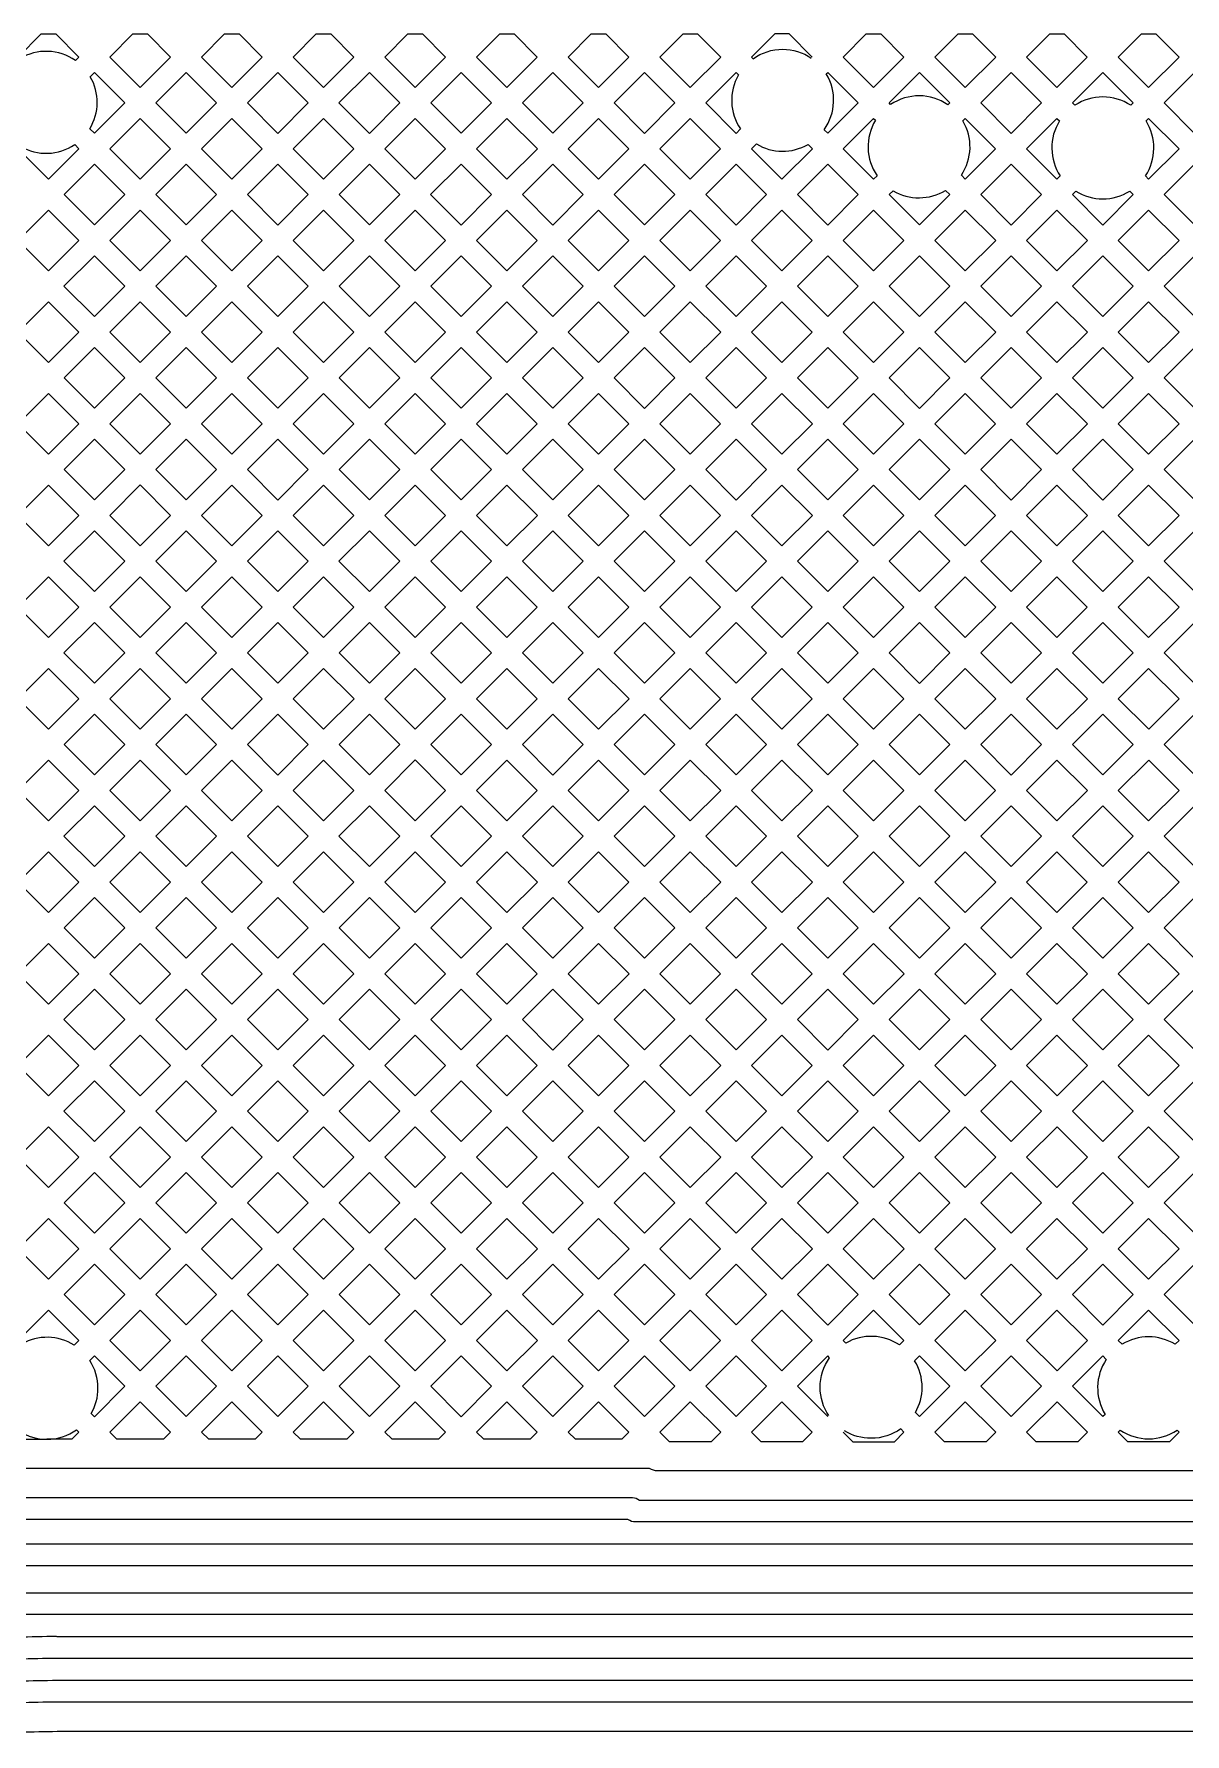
# Model space of a CAD drawing. Extents: x 1548 to 1929, y -174 to 95.
# Drawn here: x 1636.48 to 1640.49, y 46.62 to 52.55 of the extents above; entities that cross this region are included whole.
import ezdxf

# ---------------------------------------------------------------- set-up
doc = ezdxf.new("R2010")
doc.units = 0
doc.layers.add('gbr-dxf_layer0', color=7, linetype='Continuous')

msp = doc.modelspace()

# ---------------------------------------------------------------- linework, layer by layer
at = {"layer": 'gbr-dxf_layer0'}
for p, q in [((1639.139, 47.8363), (1639.2449, 47.7304)), ((1636.278, 47.2867), (1663.6334, 47.2867)), ((1663.6348, 47.2105), (1636.2793, 47.2105)), ((1636.3424, 47.1159), (1663.4604, 47.1159)), ((1663.4617, 47.0397), (1636.3399, 47.0397)), ((1636.5568, 46.9633), (1663.3571, 46.9633)), ((1663.3587, 46.8871), (1636.5582, 46.8871)), ((1636.559, 46.8109), (1663.3565, 46.8109)), ((1663.3589, 46.7347), (1636.5576, 46.7347))]:
    msp.add_line(p, q, dxfattribs=at)
at = {"layer": 'gbr-dxf_layer0', "linetype": 'Continuous'}
for points in [[(1636.4216, 52.4719), (1636.5022, 52.5526), (1636.5528, 52.5526), (1636.6334, 52.472), (1636.6213, 52.4598, 0.297284), (1636.4272, 52.4664)], [(1636.6713, 52.2222, 0.27435), (1636.6729, 52.4037), (1636.6873, 52.4181), (1636.7933, 52.3121), (1636.6874, 52.2062)], [(1638.8192, 52.312), (1638.9253, 52.4181), (1638.9333, 52.41, 0.287266), (1638.9404, 52.2214), (1638.9251, 52.2061)], [(1639.2325, 52.2186, 0.297948), (1639.2398, 52.4131), (1639.2448, 52.4181), (1639.3508, 52.3121), (1639.2449, 52.2062)], [(1639.4586, 52.3121), (1639.5645, 52.418), (1639.6706, 52.312), (1639.664, 52.3055, 0.307971), (1639.464, 52.3067)], [(1640.098, 52.3121), (1640.2039, 52.4181), (1640.3099, 52.312), (1640.3017, 52.3038, 0.299429), (1640.1063, 52.3038)], [(1639.2988, 52.1523), (1639.4047, 52.2582), (1639.4113, 52.2516, 0.295899), (1639.4167, 52.0582), (1639.4048, 52.0463)], [(1639.7107, 52.0599, 0.28938), (1639.7161, 52.2498), (1639.7244, 52.2581), (1639.8303, 52.1522), (1639.7244, 52.0463)], [(1639.9381, 52.1522), (1640.0441, 52.2583), (1640.0531, 52.2493, 0.292666), (1640.0555, 52.0576), (1640.0441, 52.0462)], [(1640.3526, 52.0576, 0.292684), (1640.3549, 52.2493), (1640.3638, 52.2582), (1640.4698, 52.1522), (1640.3639, 52.0462)], [(1636.4215, 52.1523), (1636.4298, 52.1606, 0.28796), (1636.6188, 52.167), (1636.6335, 52.1523), (1636.5275, 52.0462)], [(1638.979, 52.1523), (1638.9958, 52.1691, 0.272209), (1639.176, 52.1673), (1639.1911, 52.1523), (1639.085, 52.0462)], [(1639.4587, 51.9924), (1639.4725, 52.0061, 0.277427), (1639.6557, 52.0073), (1639.6705, 51.9924), (1639.5646, 51.8865)], [(1640.098, 51.9923), (1640.11, 52.0044, 0.285964), (1640.298, 52.0044), (1640.31, 51.9924), (1640.204, 51.8863)], [(1636.4214, 47.996), (1636.5275, 48.1021), (1636.6334, 47.9962), (1636.6168, 47.9796, 0.276942), (1636.4339, 47.9836)], [(1639.2988, 47.9961), (1639.4048, 48.1021), (1639.5107, 47.9962), (1639.4949, 47.9804, 0.284298), (1639.3079, 47.9869)], [(1640.2579, 47.996), (1640.3639, 48.1021), (1640.4698, 47.9962), (1640.4562, 47.9826, 0.280513), (1640.2713, 47.9826)], [(1636.671, 47.9261), (1636.6873, 47.9423), (1636.7933, 47.8363), (1636.6872, 47.7302), (1636.6764, 47.741, 0.130368), (1636.6998, 47.8291, 0.145203)], [(1639.5477, 47.9254), (1639.5646, 47.9423), (1639.6706, 47.8363), (1639.5646, 47.7303), (1639.5505, 47.7444, 0.130481), (1639.5739, 47.8325, 0.138336)], [(1640.0982, 47.8363), (1640.204, 47.9421), (1640.2162, 47.9299, 0.292491), (1640.2119, 47.7383), (1640.2041, 47.7305)], [(1636.522, 47.6513, 0.156238), (1636.6253, 47.6844), (1636.6333, 47.6764), (1636.6083, 47.6513)], [(1640.2579, 47.6766), (1640.2646, 47.6832, 0.304884), (1640.463, 47.6832), (1640.4698, 47.6764), (1640.4362, 47.6428), (1640.2917, 47.6428)]]:
    msp.add_lwpolyline(points, format="xyb", close=True, dxfattribs=at)
for points in [[(1636.7412, 52.472), (1636.8218, 52.5526), (1636.8725, 52.5526), (1636.9531, 52.4719), (1636.8472, 52.366)], [(1637.0609, 52.4719), (1637.1416, 52.5526), (1637.192, 52.5526), (1637.2727, 52.4719), (1637.1668, 52.366)], [(1637.3805, 52.4719), (1637.4611, 52.5526), (1637.5119, 52.5526), (1637.5925, 52.4719), (1637.4865, 52.3659)], [(1637.7003, 52.4719), (1637.7809, 52.5526), (1637.8317, 52.5526), (1637.9123, 52.472), (1637.8063, 52.3659)], [(1638.0201, 52.472), (1638.1007, 52.5526), (1638.1511, 52.5526), (1638.2318, 52.4719), (1638.126, 52.3661)], [(1638.3395, 52.4719), (1638.4202, 52.5526), (1638.4709, 52.5526), (1638.5516, 52.4719), (1638.4455, 52.3659)], [(1638.6593, 52.4719), (1638.74, 52.5526), (1638.7908, 52.5526), (1638.8714, 52.4719), (1638.7654, 52.3659)], [(1639.2987, 52.472), (1639.3793, 52.5526), (1639.43, 52.5526), (1639.5107, 52.4719), (1639.4047, 52.366)], [(1639.6184, 52.4719), (1639.6991, 52.5526), (1639.7498, 52.5526), (1639.8305, 52.4719), (1639.7244, 52.3659)], [(1639.9382, 52.4719), (1640.0189, 52.5526), (1640.0694, 52.5526), (1640.15, 52.4719), (1640.0441, 52.366)], [(1640.2578, 52.4719), (1640.3384, 52.5526), (1640.3892, 52.5526), (1640.4698, 52.472), (1640.3638, 52.3659)], [(1636.9011, 52.3121), (1637.007, 52.418), (1637.1129, 52.3121), (1637.007, 52.2062)], [(1637.2207, 52.3121), (1637.3266, 52.418), (1637.4326, 52.312), (1637.3267, 52.2061)], [(1637.5403, 52.312), (1637.6464, 52.4181), (1637.7524, 52.312), (1637.6464, 52.206)], [(1637.8602, 52.312), (1637.9662, 52.4181), (1638.0721, 52.3122), (1637.966, 52.2062)], [(1638.1798, 52.3122), (1638.2857, 52.418), (1638.3917, 52.312), (1638.2859, 52.2062)], [(1638.4994, 52.312), (1638.6055, 52.418), (1638.7115, 52.312), (1638.6054, 52.206)], [(1639.7783, 52.312), (1639.8844, 52.418), (1639.9902, 52.3121), (1639.8842, 52.2061)], [(1640.4177, 52.312), (1640.5237, 52.4181), (1640.6297, 52.3121), (1640.5237, 52.206)], [(1636.7413, 52.1523), (1636.8472, 52.2582), (1636.9531, 52.1523), (1636.8472, 52.0464)], [(1637.0608, 52.1523), (1637.1668, 52.2582), (1637.2728, 52.1522), (1637.1669, 52.0463)], [(1637.3806, 52.1522), (1637.4865, 52.2581), (1637.5925, 52.1521), (1637.4866, 52.0462)], [(1637.7002, 52.1521), (1637.8063, 52.2582), (1637.9122, 52.1523), (1637.8061, 52.0462)], [(1638.0199, 52.1523), (1638.126, 52.2583), (1638.232, 52.1523), (1638.1259, 52.0463)], [(1638.3397, 52.1523), (1638.4455, 52.2581), (1638.5516, 52.1521), (1638.4457, 52.0463)], [(1638.6593, 52.1521), (1638.7654, 52.2581), (1638.8712, 52.1523), (1638.7652, 52.0462)], [(1636.5814, 51.9924), (1636.6874, 52.0984), (1636.7933, 51.9925), (1636.6873, 51.8865)], [(1636.9011, 51.9925), (1637.007, 52.0984), (1637.113, 51.9924), (1637.0071, 51.8865)], [(1637.2207, 51.9924), (1637.3267, 52.0984), (1637.4327, 51.9923), (1637.3267, 51.8864)], [(1637.5404, 51.9923), (1637.6464, 52.0982), (1637.7522, 51.9924), (1637.6463, 51.8865)], [(1637.86, 51.9924), (1637.966, 52.0984), (1638.0721, 51.9924), (1637.966, 51.8863)], [(1638.1798, 51.9924), (1638.2859, 52.0984), (1638.3919, 51.9924), (1638.2858, 51.8864)], [(1638.4996, 51.9924), (1638.6054, 52.0982), (1638.7113, 51.9923), (1638.6055, 51.8865)], [(1638.8191, 51.9923), (1638.9251, 52.0984), (1639.0311, 51.9924), (1638.9251, 51.8863)], [(1639.1389, 51.9924), (1639.2449, 52.0984), (1639.3509, 51.9924), (1639.2449, 51.8863)], [(1639.7783, 51.9924), (1639.8842, 52.0984), (1639.9902, 51.9923), (1639.8843, 51.8864)], [(1640.4178, 51.9924), (1640.5237, 52.0983), (1640.6296, 51.9924), (1640.5237, 51.8865)], [(1636.4214, 51.8324), (1636.5275, 51.9385), (1636.6334, 51.8326), (1636.5273, 51.7266)], [(1636.7411, 51.8326), (1636.8472, 51.9386), (1636.9532, 51.8326), (1636.8471, 51.7266)], [(1637.0609, 51.8326), (1637.1669, 51.9385), (1637.2729, 51.8325), (1637.167, 51.7266)], [(1637.3806, 51.8325), (1637.4866, 51.9385), (1637.5925, 51.8326), (1637.4865, 51.7266)], [(1637.7002, 51.8326), (1637.8061, 51.9385), (1637.9121, 51.8325), (1637.8062, 51.7266)], [(1638.0199, 51.8325), (1638.1259, 51.9385), (1638.2319, 51.8325), (1638.1259, 51.7265)], [(1638.3397, 51.8325), (1638.4457, 51.9385), (1638.5516, 51.8326), (1638.4456, 51.7266)], [(1638.6594, 51.8326), (1638.7652, 51.9385), (1638.8712, 51.8324), (1638.7654, 51.7266)], [(1638.979, 51.8324), (1639.085, 51.9385), (1639.191, 51.8325), (1639.085, 51.7264)], [(1639.2988, 51.8325), (1639.4048, 51.9385), (1639.5107, 51.8326), (1639.4047, 51.7266)], [(1639.6185, 51.8326), (1639.7244, 51.9385), (1639.8304, 51.8325), (1639.7245, 51.7266)], [(1639.9382, 51.8325), (1640.0441, 51.9385), (1640.1501, 51.8324), (1640.0442, 51.7265)], [(1640.2579, 51.8324), (1640.3639, 51.9385), (1640.4698, 51.8326), (1640.3638, 51.7266)], [(1636.5812, 51.6727), (1636.6873, 51.7787), (1636.7933, 51.6727), (1636.6872, 51.5667)], [(1636.901, 51.6727), (1637.0071, 51.7787), (1637.1131, 51.6727), (1637.007, 51.5667)], [(1637.2208, 51.6727), (1637.3267, 51.7786), (1637.4326, 51.6728), (1637.3267, 51.5668)], [(1637.5404, 51.6728), (1637.6463, 51.7787), (1637.7523, 51.6727), (1637.6464, 51.5667)], [(1637.8601, 51.6727), (1637.966, 51.7786), (1638.072, 51.6726), (1637.9661, 51.5667)], [(1638.1798, 51.6726), (1638.2858, 51.7786), (1638.3917, 51.6727), (1638.2857, 51.5667)], [(1638.4995, 51.6727), (1638.6055, 51.7788), (1638.7115, 51.6728), (1638.6055, 51.5667)], [(1638.8193, 51.6728), (1638.9251, 51.7786), (1639.0311, 51.6726), (1638.9253, 51.5667)], [(1639.1389, 51.6726), (1639.2449, 51.7786), (1639.3508, 51.6727), (1639.2448, 51.5667)], [(1639.4586, 51.6727), (1639.5646, 51.7787), (1639.6706, 51.6727), (1639.5646, 51.5667)], [(1639.7784, 51.6727), (1639.8843, 51.7786), (1639.9903, 51.6726), (1639.8844, 51.5667)], [(1640.098, 51.6726), (1640.204, 51.7786), (1640.3099, 51.6727), (1640.2039, 51.5667)], [(1640.4176, 51.6727), (1640.5237, 51.7787), (1640.6297, 51.6727), (1640.5236, 51.5667)], [(1636.4215, 51.513), (1636.5273, 51.6188), (1636.6333, 51.5128), (1636.5275, 51.407)], [(1636.7411, 51.5128), (1636.8471, 51.6188), (1636.9532, 51.5128), (1636.8471, 51.4068)], [(1637.0609, 51.5128), (1637.167, 51.6188), (1637.2728, 51.513), (1637.1668, 51.4069)], [(1637.3806, 51.513), (1637.4865, 51.6189), (1637.5925, 51.5129), (1637.4866, 51.4069)], [(1637.7003, 51.5129), (1637.8062, 51.6188), (1637.9122, 51.5128), (1637.8063, 51.4068)], [(1638.02, 51.5128), (1638.1259, 51.6187), (1638.2318, 51.5128), (1638.1259, 51.4069)], [(1638.3396, 51.5128), (1638.4456, 51.6188), (1638.5516, 51.5128), (1638.4456, 51.4068)], [(1638.6594, 51.5128), (1638.7654, 51.6189), (1638.8714, 51.5129), (1638.7654, 51.4068)], [(1638.9792, 51.5129), (1639.085, 51.6187), (1639.1909, 51.5128), (1639.0851, 51.407)], [(1639.2986, 51.5128), (1639.4047, 51.6188), (1639.5107, 51.5128), (1639.4046, 51.4068)], [(1639.6184, 51.5128), (1639.7245, 51.6188), (1639.8305, 51.5128), (1639.7245, 51.4068)], [(1639.9383, 51.5128), (1640.0442, 51.6187), (1640.1501, 51.5129), (1640.0441, 51.4069)], [(1640.2578, 51.5129), (1640.3638, 51.6188), (1640.4698, 51.5128), (1640.3638, 51.4068)], [(1636.5814, 51.3531), (1636.6872, 51.4589), (1636.7932, 51.3529), (1636.6874, 51.2471)], [(1636.901, 51.3529), (1637.007, 51.4589), (1637.1129, 51.353), (1637.0069, 51.247)], [(1637.2207, 51.353), (1637.3267, 51.4591), (1637.4327, 51.3531), (1637.3267, 51.247)], [(1637.5405, 51.3531), (1637.6464, 51.459), (1637.7524, 51.353), (1637.6465, 51.2471)], [(1637.8602, 51.353), (1637.9661, 51.4589), (1638.072, 51.353), (1637.9661, 51.2471)], [(1638.1798, 51.353), (1638.2857, 51.4589), (1638.3917, 51.3529), (1638.2858, 51.247)], [(1638.4994, 51.3529), (1638.6055, 51.459), (1638.7115, 51.3529), (1638.6055, 51.2469)], [(1638.8193, 51.3529), (1638.9253, 51.459), (1639.0312, 51.3531), (1638.9251, 51.2471)], [(1639.1389, 51.3531), (1639.2448, 51.4589), (1639.3508, 51.3529), (1639.245, 51.2471)], [(1639.4585, 51.3529), (1639.5646, 51.4589), (1639.6706, 51.3529), (1639.5645, 51.2469)], [(1639.7783, 51.3529), (1639.8844, 51.459), (1639.9903, 51.3531), (1639.8842, 51.247)], [(1640.098, 51.3531), (1640.2039, 51.459), (1640.3099, 51.353), (1640.204, 51.2471)], [(1640.4177, 51.353), (1640.5236, 51.4589), (1640.6297, 51.3529), (1640.5237, 51.247)], [(1636.4215, 51.1932), (1636.5275, 51.2992), (1636.6336, 51.1932), (1636.5275, 51.0872)], [(1636.7413, 51.1932), (1636.8471, 51.299), (1636.953, 51.1931), (1636.8472, 51.0873)], [(1637.0608, 51.1931), (1637.1668, 51.2992), (1637.2728, 51.1932), (1637.1668, 51.0871)], [(1637.3806, 51.1932), (1637.4866, 51.2992), (1637.5926, 51.1932), (1637.4866, 51.0871)], [(1637.7004, 51.1932), (1637.8063, 51.2991), (1637.9122, 51.1932), (1637.8063, 51.0873)], [(1638.0199, 51.1932), (1638.1259, 51.2991), (1638.2319, 51.1931), (1638.126, 51.0872)], [(1638.3397, 51.1931), (1638.4456, 51.299), (1638.5516, 51.193), (1638.4457, 51.0871)], [(1638.6593, 51.193), (1638.7654, 51.2991), (1638.8713, 51.1932), (1638.7652, 51.0871)], [(1638.979, 51.1932), (1639.0851, 51.2992), (1639.1911, 51.1932), (1639.085, 51.0872)], [(1639.2988, 51.1932), (1639.4046, 51.299), (1639.5107, 51.193), (1639.4048, 51.0872)], [(1639.6184, 51.193), (1639.7245, 51.299), (1639.8303, 51.1932), (1639.7243, 51.0871)], [(1639.9381, 51.1932), (1640.0441, 51.2992), (1640.1502, 51.1932), (1640.0441, 51.0871)], [(1640.2579, 51.1932), (1640.3638, 51.2991), (1640.4698, 51.1931), (1640.3639, 51.0872)], [(1636.5814, 51.0333), (1636.6874, 51.1393), (1636.7933, 51.0334), (1636.6873, 50.9274)], [(1636.9011, 51.0334), (1637.0069, 51.1392), (1637.1129, 51.0332), (1637.0071, 50.9274)], [(1637.2207, 51.0332), (1637.3267, 51.1393), (1637.4327, 51.0333), (1637.3267, 50.9272)], [(1637.5405, 51.0333), (1637.6465, 51.1393), (1637.7524, 51.0334), (1637.6464, 50.9274)], [(1637.8602, 51.0334), (1637.9661, 51.1393), (1638.0721, 51.0333), (1637.9662, 50.9274)], [(1638.1798, 51.0333), (1638.2858, 51.1392), (1638.3918, 51.0332), (1638.2859, 50.9273)], [(1638.4996, 51.0332), (1638.6055, 51.1391), (1638.7113, 51.0333), (1638.6054, 50.9273)], [(1638.8191, 51.0333), (1638.9251, 51.1393), (1639.0312, 51.0333), (1638.9251, 50.9272)], [(1639.1389, 51.0333), (1639.245, 51.1393), (1639.351, 51.0333), (1639.2449, 50.9273)], [(1639.4587, 51.0333), (1639.5645, 51.1391), (1639.6704, 51.0332), (1639.5646, 50.9274)], [(1639.7782, 51.0332), (1639.8842, 51.1393), (1639.9902, 51.0333), (1639.8842, 50.9272)], [(1640.098, 51.0333), (1640.204, 51.1393), (1640.31, 51.0333), (1640.204, 50.9272)], [(1640.4178, 51.0333), (1640.5237, 51.1392), (1640.6296, 51.0333), (1640.5237, 50.9274)], [(1636.4215, 50.8734), (1636.5275, 50.9794), (1636.6334, 50.8735), (1636.5274, 50.7675)], [(1636.7412, 50.8735), (1636.8472, 50.9796), (1636.9532, 50.8735), (1636.8472, 50.7675)], [(1637.061, 50.8735), (1637.1668, 50.9794), (1637.2728, 50.8733), (1637.167, 50.7675)], [(1637.3806, 50.8733), (1637.4866, 50.9794), (1637.5925, 50.8735), (1637.4864, 50.7675)], [(1637.7002, 50.8735), (1637.8063, 50.9795), (1637.9123, 50.8735), (1637.8062, 50.7675)], [(1638.02, 50.8735), (1638.126, 50.9794), (1638.232, 50.8734), (1638.1261, 50.7675)], [(1638.3397, 50.8734), (1638.4457, 50.9794), (1638.5516, 50.8735), (1638.4456, 50.7675)], [(1638.6593, 50.8735), (1638.7652, 50.9794), (1638.8712, 50.8734), (1638.7653, 50.7675)], [(1638.979, 50.8734), (1639.085, 50.9794), (1639.1911, 50.8734), (1639.085, 50.7674)], [(1639.2988, 50.8734), (1639.4048, 50.9794), (1639.5107, 50.8735), (1639.4047, 50.7675)], [(1639.6185, 50.8735), (1639.7243, 50.9794), (1639.8303, 50.8733), (1639.7245, 50.7675)], [(1639.9381, 50.8733), (1640.0441, 50.9794), (1640.1501, 50.8734), (1640.0441, 50.7673)], [(1640.2579, 50.8734), (1640.3639, 50.9794), (1640.4698, 50.8735), (1640.3638, 50.7675)], [(1636.5812, 50.7136), (1636.6873, 50.8196), (1636.7933, 50.7136), (1636.6873, 50.6076)], [(1636.9011, 50.7136), (1637.0071, 50.8197), (1637.1131, 50.7136), (1637.0071, 50.6076)], [(1637.2209, 50.7136), (1637.3267, 50.8195), (1637.4326, 50.7136), (1637.3267, 50.6078)], [(1637.5403, 50.7136), (1637.6464, 50.8196), (1637.7524, 50.7136), (1637.6463, 50.6076)], [(1637.8601, 50.7136), (1637.9662, 50.8196), (1638.0722, 50.7136), (1637.9661, 50.6076)], [(1638.1799, 50.7136), (1638.2859, 50.8195), (1638.3917, 50.7136), (1638.2858, 50.6077)], [(1638.4995, 50.7136), (1638.6054, 50.8196), (1638.7114, 50.7136), (1638.6055, 50.6076)], [(1638.8192, 50.7136), (1638.9251, 50.8195), (1639.0311, 50.7135), (1638.9252, 50.6076)], [(1639.1389, 50.7135), (1639.2449, 50.8195), (1639.3508, 50.7136), (1639.2448, 50.6076)], [(1639.4586, 50.7136), (1639.5646, 50.8197), (1639.6706, 50.7136), (1639.5646, 50.6076)], [(1639.7784, 50.7136), (1639.8842, 50.8195), (1639.9902, 50.7134), (1639.8844, 50.6076)], [(1640.098, 50.7134), (1640.204, 50.8195), (1640.3099, 50.7136), (1640.2039, 50.6076)], [(1640.4177, 50.7136), (1640.5237, 50.8196), (1640.6297, 50.7136), (1640.5237, 50.6076)], [(1636.4214, 50.5538), (1636.5274, 50.6597), (1636.6334, 50.5537), (1636.5275, 50.4478)], [(1636.7411, 50.5537), (1636.8472, 50.6597), (1636.9532, 50.5537), (1636.8471, 50.4477)], [(1637.0609, 50.5537), (1637.167, 50.6598), (1637.2729, 50.5539), (1637.1668, 50.4478)], [(1637.3806, 50.5539), (1637.4864, 50.6597), (1637.5925, 50.5537), (1637.4866, 50.4479)], [(1637.7002, 50.5537), (1637.8063, 50.6597), (1637.9123, 50.5537), (1637.8062, 50.4477)], [(1638.02, 50.5537), (1638.1261, 50.6597), (1638.2319, 50.5539), (1638.1259, 50.4478)], [(1638.3397, 50.5539), (1638.4456, 50.6598), (1638.5516, 50.5538), (1638.4457, 50.4478)], [(1638.6594, 50.5538), (1638.7653, 50.6597), (1638.8713, 50.5537), (1638.7654, 50.4477)], [(1638.9791, 50.5537), (1639.085, 50.6596), (1639.1909, 50.5537), (1639.085, 50.4478)], [(1639.2987, 50.5537), (1639.4047, 50.6597), (1639.5107, 50.5537), (1639.4047, 50.4477)], [(1639.6185, 50.5537), (1639.7245, 50.6598), (1639.8305, 50.5538), (1639.7245, 50.4477)], [(1639.9383, 50.5538), (1640.0441, 50.6596), (1640.15, 50.5537), (1640.0442, 50.4479)], [(1640.2577, 50.5537), (1640.3638, 50.6597), (1640.4698, 50.5537), (1640.3638, 50.4477)], [(1636.5813, 50.3939), (1636.6873, 50.4998), (1636.7933, 50.3938), (1636.6874, 50.2879)], [(1636.901, 50.3938), (1637.0071, 50.4999), (1637.1129, 50.394), (1637.0069, 50.2879)], [(1637.2207, 50.394), (1637.3267, 50.5), (1637.4328, 50.394), (1637.3267, 50.288)], [(1637.5405, 50.394), (1637.6463, 50.4998), (1637.7523, 50.3938), (1637.6465, 50.288)], [(1637.8601, 50.3938), (1637.9661, 50.4998), (1638.072, 50.3939), (1637.966, 50.2879)], [(1638.1798, 50.3939), (1638.2858, 50.5), (1638.3918, 50.394), (1638.2858, 50.2879)], [(1638.4996, 50.394), (1638.6055, 50.4999), (1638.7115, 50.3939), (1638.6056, 50.288)], [(1638.8193, 50.3939), (1638.9252, 50.4998), (1639.0311, 50.3939), (1638.9252, 50.288)], [(1639.1389, 50.3939), (1639.2448, 50.4998), (1639.3508, 50.3938), (1639.2449, 50.2879)], [(1639.4586, 50.3938), (1639.5646, 50.4999), (1639.6706, 50.3938), (1639.5646, 50.2878)], [(1639.7784, 50.3938), (1639.8844, 50.4999), (1639.9903, 50.394), (1639.8842, 50.288)], [(1640.098, 50.394), (1640.2039, 50.4998), (1640.3099, 50.3938), (1640.2041, 50.288)], [(1640.4176, 50.3938), (1640.5237, 50.4998), (1640.6297, 50.3938), (1640.5236, 50.2878)], [(1636.4215, 50.2341), (1636.5275, 50.34), (1636.6335, 50.234), (1636.5275, 50.1281)], [(1636.7412, 50.234), (1636.8471, 50.3399), (1636.953, 50.234), (1636.8471, 50.1281)], [(1637.0608, 50.234), (1637.1668, 50.3401), (1637.2728, 50.2341), (1637.1668, 50.128)], [(1637.3806, 50.2341), (1637.4866, 50.3401), (1637.5927, 50.2341), (1637.4866, 50.1281)], [(1637.7004, 50.2341), (1637.8062, 50.3399), (1637.9121, 50.234), (1637.8063, 50.1282)], [(1638.0199, 50.234), (1638.1259, 50.3401), (1638.2319, 50.234), (1638.1259, 50.128)], [(1638.3397, 50.234), (1638.4457, 50.3401), (1638.5517, 50.2341), (1638.4457, 50.128)], [(1638.6595, 50.2341), (1638.7654, 50.34), (1638.8713, 50.2341), (1638.7654, 50.1282)], [(1638.9791, 50.2341), (1639.085, 50.34), (1639.191, 50.234), (1639.0851, 50.1281)], [(1639.2988, 50.234), (1639.4047, 50.3399), (1639.5107, 50.2339), (1639.4048, 50.128)], [(1639.6184, 50.2339), (1639.7245, 50.34), (1639.8304, 50.2341), (1639.7243, 50.128)], [(1639.9381, 50.2341), (1640.0442, 50.3401), (1640.1502, 50.2341), (1640.0441, 50.1281)], [(1640.2579, 50.2341), (1640.3638, 50.3399), (1640.4698, 50.2339), (1640.364, 50.1281)], [(1636.5814, 50.0742), (1636.6874, 50.1801), (1636.7932, 50.0743), (1636.6873, 49.9683)], [(1636.901, 50.0743), (1637.0069, 50.1802), (1637.1129, 50.0742), (1637.007, 49.9682)], [(1637.2207, 50.0742), (1637.3267, 50.1802), (1637.4327, 50.0742), (1637.3267, 49.9681)], [(1637.5405, 50.0742), (1637.6465, 50.1802), (1637.7524, 50.0743), (1637.6464, 49.9683)], [(1637.8602, 50.0743), (1637.966, 50.1801), (1638.072, 50.0741), (1637.9662, 49.9683)], [(1638.1798, 50.0741), (1638.2858, 50.1802), (1638.3918, 50.0742), (1638.2858, 49.9681)], [(1638.4996, 50.0742), (1638.6056, 50.1802), (1638.7115, 50.0743), (1638.6055, 49.9683)], [(1638.8193, 50.0743), (1638.9252, 50.1802), (1639.0312, 50.0742), (1638.9253, 49.9683)], [(1639.1389, 50.0742), (1639.2449, 50.1801), (1639.3509, 50.0741), (1639.245, 49.9682)], [(1639.4587, 50.0741), (1639.5646, 50.18), (1639.6705, 50.0742), (1639.5645, 49.9682)], [(1639.7782, 50.0742), (1639.8842, 50.1802), (1639.9903, 50.0742), (1639.8842, 49.9681)], [(1640.098, 50.0742), (1640.2041, 50.1802), (1640.3101, 50.0742), (1640.204, 49.9682)], [(1640.4178, 50.0742), (1640.5236, 50.18), (1640.6295, 50.0741), (1640.5237, 49.9683)], [(1636.4216, 49.9143), (1636.5275, 50.0203), (1636.6334, 49.9144), (1636.5274, 49.8085)], [(1636.7412, 49.9144), (1636.8471, 50.0204), (1636.9531, 49.9144), (1636.8472, 49.8084)], [(1637.0609, 49.9144), (1637.1668, 50.0203), (1637.2728, 49.9143), (1637.1669, 49.8083)], [(1637.3806, 49.9143), (1637.4866, 50.0203), (1637.5925, 49.9144), (1637.4865, 49.8084)], [(1637.7003, 49.9144), (1637.8063, 50.0205), (1637.9123, 49.9144), (1637.8063, 49.8084)], [(1638.0201, 49.9144), (1638.1259, 50.0202), (1638.2319, 49.9142), (1638.1261, 49.8084)], [(1638.3397, 49.9142), (1638.4457, 50.0203), (1638.5516, 49.9144), (1638.4455, 49.8084)], [(1638.6593, 49.9144), (1638.7654, 50.0204), (1638.8714, 49.9144), (1638.7654, 49.8084)], [(1638.9792, 49.9144), (1639.0851, 50.0203), (1639.1911, 49.9143), (1639.0852, 49.8084)], [(1639.2988, 49.9143), (1639.4048, 50.0202), (1639.5107, 49.9144), (1639.4047, 49.8084)], [(1639.6184, 49.9144), (1639.7243, 50.0203), (1639.8303, 49.9143), (1639.7244, 49.8083)], [(1639.9381, 49.9143), (1640.0441, 50.0203), (1640.1502, 49.9143), (1640.0441, 49.8082)], [(1640.2579, 49.9143), (1640.364, 50.0203), (1640.4698, 49.9144), (1640.3638, 49.8084)], [(1636.5813, 49.7546), (1636.6873, 49.8606), (1636.7933, 49.7545), (1636.6873, 49.6486)], [(1636.9011, 49.7545), (1637.007, 49.8605), (1637.113, 49.7545), (1637.0071, 49.6485)], [(1637.2208, 49.7545), (1637.3267, 49.8604), (1637.4326, 49.7545), (1637.3267, 49.6486)], [(1637.5403, 49.7545), (1637.6464, 49.8605), (1637.7524, 49.7545), (1637.6464, 49.6485)], [(1637.8602, 49.7545), (1637.9662, 49.8606), (1638.0722, 49.7545), (1637.9662, 49.6485)], [(1638.18, 49.7545), (1638.2858, 49.8604), (1638.3917, 49.7545), (1638.2859, 49.6487)], [(1638.4994, 49.7545), (1638.6055, 49.8605), (1638.7115, 49.7545), (1638.6054, 49.6485)], [(1638.8192, 49.7545), (1638.9253, 49.8605), (1639.0313, 49.7545), (1638.9252, 49.6485)], [(1639.139, 49.7545), (1639.245, 49.8604), (1639.3508, 49.7545), (1639.2449, 49.6486)], [(1639.4586, 49.7545), (1639.5645, 49.8605), (1639.6706, 49.7545), (1639.5646, 49.6485)], [(1639.7783, 49.7545), (1639.8842, 49.8604), (1639.9902, 49.7544), (1639.8843, 49.6485)], [(1640.098, 49.7544), (1640.204, 49.8604), (1640.3099, 49.7545), (1640.2039, 49.6485)], [(1640.4177, 49.7545), (1640.5237, 49.8606), (1640.6297, 49.7545), (1640.5237, 49.6485)], [(1636.4215, 49.5947), (1636.5274, 49.7007), (1636.6335, 49.5947), (1636.5275, 49.4887)], [(1636.7412, 49.5947), (1636.8472, 49.7007), (1636.9532, 49.5947), (1636.8472, 49.4887)], [(1637.061, 49.5947), (1637.1669, 49.7006), (1637.2728, 49.5947), (1637.1669, 49.4888)], [(1637.3806, 49.5947), (1637.4865, 49.7006), (1637.5925, 49.5946), (1637.4866, 49.4887)], [(1637.7002, 49.5946), (1637.8063, 49.7006), (1637.9123, 49.5946), (1637.8063, 49.4886)], [(1638.02, 49.5946), (1638.1261, 49.7007), (1638.232, 49.5948), (1638.1259, 49.4887)], [(1638.3397, 49.5948), (1638.4455, 49.7006), (1638.5516, 49.5946), (1638.4457, 49.4888)], [(1638.6593, 49.5946), (1638.7654, 49.7006), (1638.8714, 49.5946), (1638.7653, 49.4886)], [(1638.9791, 49.5946), (1639.0852, 49.7006), (1639.1911, 49.5948), (1639.085, 49.4887)], [(1639.2988, 49.5948), (1639.4047, 49.7007), (1639.5107, 49.5947), (1639.4048, 49.4887)], [(1639.6185, 49.5947), (1639.7244, 49.7006), (1639.8304, 49.5946), (1639.7245, 49.4886)], [(1639.9382, 49.5946), (1640.0441, 49.7005), (1640.15, 49.5946), (1640.0441, 49.4887)], [(1640.2578, 49.5946), (1640.3638, 49.7006), (1640.4698, 49.5946), (1640.3638, 49.4886)], [(1636.5814, 49.4348), (1636.6873, 49.5408), (1636.7933, 49.4348), (1636.6874, 49.3288)], [(1636.9011, 49.4348), (1637.0071, 49.5408), (1637.113, 49.4349), (1637.007, 49.3289)], [(1637.2207, 49.4349), (1637.3267, 49.5408), (1637.4327, 49.4348), (1637.3267, 49.3289)], [(1637.5404, 49.4348), (1637.6464, 49.5407), (1637.7524, 49.4347), (1637.6465, 49.3288)], [(1637.8601, 49.4347), (1637.9662, 49.5407), (1638.0721, 49.4349), (1637.966, 49.3288)], [(1638.1798, 49.4349), (1638.2859, 49.5409), (1638.3919, 49.4349), (1638.2858, 49.3288)], [(1638.4996, 49.4349), (1638.6054, 49.5407), (1638.7114, 49.4347), (1638.6056, 49.3289)], [(1638.8192, 49.4347), (1638.9252, 49.5407), (1639.0311, 49.4348), (1638.9251, 49.3288)], [(1639.1389, 49.4348), (1639.2449, 49.5409), (1639.3509, 49.4349), (1639.2449, 49.3288)], [(1639.4587, 49.4349), (1639.5646, 49.5408), (1639.6706, 49.4348), (1639.5647, 49.3288)], [(1639.7784, 49.4348), (1639.8843, 49.5407), (1639.9902, 49.4348), (1639.8843, 49.3289)], [(1640.098, 49.4348), (1640.2039, 49.5407), (1640.3099, 49.4347), (1640.204, 49.3288)], [(1640.4177, 49.4347), (1640.5237, 49.5407), (1640.6297, 49.4347), (1640.5237, 49.3287)], [(1636.4214, 49.2749), (1636.5275, 49.381), (1636.6335, 49.2749), (1636.5275, 49.1689)], [(1636.7413, 49.2749), (1636.8472, 49.3809), (1636.9531, 49.275), (1636.8471, 49.1691)], [(1637.0609, 49.275), (1637.1669, 49.381), (1637.2729, 49.275), (1637.1669, 49.169)], [(1637.3806, 49.275), (1637.4866, 49.3809), (1637.5926, 49.2749), (1637.4866, 49.169)], [(1637.7003, 49.2749), (1637.8063, 49.3808), (1637.9121, 49.2749), (1637.8062, 49.169)], [(1638.0199, 49.2749), (1638.1259, 49.381), (1638.2319, 49.275), (1638.1259, 49.1689)], [(1638.3397, 49.275), (1638.4457, 49.381), (1638.5518, 49.275), (1638.4457, 49.169)], [(1638.6595, 49.275), (1638.7653, 49.3808), (1638.8712, 49.2749), (1638.7654, 49.1691)], [(1638.979, 49.2749), (1639.085, 49.381), (1639.191, 49.2749), (1639.085, 49.1689)], [(1639.2988, 49.2749), (1639.4048, 49.381), (1639.5108, 49.275), (1639.4048, 49.1689)], [(1639.6186, 49.275), (1639.7245, 49.3809), (1639.8304, 49.275), (1639.7245, 49.1691)], [(1639.9382, 49.275), (1640.0441, 49.3809), (1640.1501, 49.2749), (1640.0442, 49.169)], [(1640.2579, 49.2749), (1640.3638, 49.3808), (1640.4698, 49.2748), (1640.3639, 49.1689)], [(1636.5813, 49.115), (1636.6874, 49.2211), (1636.7933, 49.1152), (1636.6872, 49.0091)], [(1636.901, 49.1152), (1637.007, 49.2211), (1637.113, 49.1151), (1637.007, 49.0092)], [(1637.2208, 49.1151), (1637.3267, 49.2211), (1637.4328, 49.1151), (1637.3268, 49.0091)], [(1637.5405, 49.1151), (1637.6465, 49.221), (1637.7523, 49.1152), (1637.6464, 49.0092)], [(1637.8601, 49.1152), (1637.966, 49.2211), (1638.072, 49.1151), (1637.9661, 49.0091)], [(1638.1798, 49.1151), (1638.2858, 49.2211), (1638.3918, 49.1151), (1638.2858, 49.009)], [(1638.4996, 49.1151), (1638.6056, 49.2211), (1638.7115, 49.1152), (1638.6055, 49.0092)], [(1638.8193, 49.1152), (1638.9251, 49.221), (1639.0311, 49.115), (1638.9253, 49.0092)], [(1639.1389, 49.115), (1639.2449, 49.2211), (1639.3509, 49.115), (1639.2449, 49.009)], [(1639.4587, 49.115), (1639.5647, 49.2211), (1639.6706, 49.1152), (1639.5646, 49.0092)], [(1639.7784, 49.1152), (1639.8843, 49.2211), (1639.9903, 49.1151), (1639.8844, 49.0092)], [(1640.098, 49.1151), (1640.204, 49.221), (1640.31, 49.115), (1640.2041, 49.0091)], [(1640.4178, 49.115), (1640.5237, 49.2209), (1640.6296, 49.1151), (1640.5236, 49.0091)], [(1636.4215, 48.9552), (1636.5275, 49.0611), (1636.6333, 48.9553), (1636.5274, 48.8493)], [(1636.7411, 48.9553), (1636.8471, 49.0613), (1636.9532, 48.9553), (1636.8471, 48.8492)], [(1637.0609, 48.9553), (1637.1669, 49.0612), (1637.2729, 48.9552), (1637.1669, 48.8493)], [(1637.3806, 48.9552), (1637.4866, 49.0612), (1637.5925, 48.9553), (1637.4865, 48.8493)], [(1637.7003, 48.9553), (1637.8062, 49.0613), (1637.9122, 48.9553), (1637.8063, 48.8493)], [(1638.02, 48.9553), (1638.1259, 49.0612), (1638.2319, 48.9552), (1638.126, 48.8492)], [(1638.3397, 48.9552), (1638.4457, 49.0612), (1638.5516, 48.9553), (1638.4456, 48.8493)], [(1638.6594, 48.9553), (1638.7654, 49.0613), (1638.8714, 48.9553), (1638.7654, 48.8493)], [(1638.9792, 48.9553), (1639.085, 49.0611), (1639.191, 48.9551), (1639.0852, 48.8493)], [(1639.2988, 48.9551), (1639.4048, 49.0612), (1639.5107, 48.9553), (1639.4046, 48.8492)], [(1639.6184, 48.9553), (1639.7245, 49.0613), (1639.8305, 48.9553), (1639.7245, 48.8493)], [(1639.9383, 48.9553), (1640.0442, 49.0612), (1640.1502, 48.9552), (1640.0443, 48.8493)], [(1640.2579, 48.9552), (1640.3639, 49.0611), (1640.4698, 48.9553), (1640.3638, 48.8493)], [(1636.5813, 48.7954), (1636.6872, 48.9014), (1636.7932, 48.7954), (1636.6873, 48.6894)], [(1636.901, 48.7954), (1637.007, 48.9014), (1637.1131, 48.7954), (1637.007, 48.6894)], [(1637.2208, 48.7954), (1637.3268, 48.9013), (1637.4326, 48.7954), (1637.3267, 48.6895)], [(1637.5404, 48.7954), (1637.6464, 48.9015), (1637.7524, 48.7954), (1637.6464, 48.6894)], [(1637.8602, 48.7954), (1637.9661, 48.9014), (1638.0721, 48.7954), (1637.9662, 48.6894)], [(1638.1799, 48.7954), (1638.2858, 48.9013), (1638.3917, 48.7954), (1638.2858, 48.6895)], [(1638.4994, 48.7954), (1638.6055, 48.9014), (1638.7115, 48.7954), (1638.6055, 48.6894)], [(1638.8193, 48.7954), (1638.9253, 48.9015), (1639.0313, 48.7954), (1638.9253, 48.6894)], [(1639.1391, 48.7954), (1639.2449, 48.9013), (1639.3508, 48.7954), (1639.245, 48.6896)], [(1639.4585, 48.7954), (1639.5646, 48.9014), (1639.6706, 48.7954), (1639.5645, 48.6894)], [(1639.7783, 48.7954), (1639.8844, 48.9014), (1639.9904, 48.7954), (1639.8843, 48.6894)], [(1640.0981, 48.7954), (1640.2041, 48.9013), (1640.3099, 48.7954), (1640.204, 48.6895)], [(1640.4177, 48.7954), (1640.5236, 48.9014), (1640.6297, 48.7954), (1640.5237, 48.6894)], [(1636.4215, 48.6356), (1636.5274, 48.7416), (1636.6334, 48.6355), (1636.5275, 48.5296)], [(1636.7412, 48.6355), (1636.8471, 48.7415), (1636.9531, 48.6355), (1636.8472, 48.5295)], [(1637.0609, 48.6355), (1637.1669, 48.7415), (1637.2728, 48.6356), (1637.1668, 48.5296)], [(1637.3806, 48.6356), (1637.4865, 48.7416), (1637.5925, 48.6355), (1637.4866, 48.5296)], [(1637.7003, 48.6356), (1637.8063, 48.7416), (1637.9123, 48.6355), (1637.8063, 48.5295)], [(1638.0201, 48.6355), (1638.126, 48.7415), (1638.2319, 48.6356), (1638.126, 48.5297)], [(1638.3397, 48.6356), (1638.4456, 48.7415), (1638.5516, 48.6355), (1638.4457, 48.5296)], [(1638.6593, 48.6355), (1638.7654, 48.7415), (1638.8714, 48.6355), (1638.7654, 48.5295)], [(1638.9792, 48.6355), (1639.0852, 48.7416), (1639.1911, 48.6357), (1639.085, 48.5296)], [(1639.2988, 48.6357), (1639.4046, 48.7415), (1639.5107, 48.6355), (1639.4048, 48.5297)], [(1639.6184, 48.6355), (1639.7245, 48.7415), (1639.8305, 48.6355), (1639.7244, 48.5295)], [(1639.9382, 48.6355), (1640.0443, 48.7415), (1640.1502, 48.6356), (1640.0441, 48.5296)], [(1640.2579, 48.6356), (1640.3638, 48.7416), (1640.4698, 48.6355), (1640.3639, 48.5296)], [(1636.5814, 48.4758), (1636.6873, 48.5817), (1636.7933, 48.4757), (1636.6874, 48.3697)], [(1636.9011, 48.4757), (1637.007, 48.5816), (1637.1129, 48.4757), (1637.007, 48.3698)], [(1637.2207, 48.4757), (1637.3267, 48.5817), (1637.4327, 48.4757), (1637.3267, 48.3697)], [(1637.5405, 48.4757), (1637.6464, 48.5817), (1637.7524, 48.4757), (1637.6465, 48.3697)], [(1637.8602, 48.4757), (1637.9662, 48.5817), (1638.0721, 48.4758), (1637.9661, 48.3698)], [(1638.1798, 48.4758), (1638.2858, 48.5817), (1638.3918, 48.4757), (1638.2859, 48.3698)], [(1638.4996, 48.4757), (1638.6055, 48.5816), (1638.7115, 48.4756), (1638.6056, 48.3697)], [(1638.8192, 48.4756), (1638.9253, 48.5816), (1639.0312, 48.4758), (1638.9251, 48.3697)], [(1639.1389, 48.4758), (1639.245, 48.5818), (1639.351, 48.4758), (1639.2449, 48.3697)], [(1639.4587, 48.4758), (1639.5645, 48.5816), (1639.6706, 48.4756), (1639.5647, 48.3698)], [(1639.7783, 48.4756), (1639.8844, 48.5816), (1639.9902, 48.4757), (1639.8842, 48.3697)], [(1640.098, 48.4757), (1640.204, 48.5818), (1640.31, 48.4758), (1640.204, 48.3697)], [(1640.4178, 48.4758), (1640.5237, 48.5817), (1640.6297, 48.4757), (1640.5238, 48.3697)], [(1636.4215, 48.3158), (1636.5275, 48.4219), (1636.6335, 48.3159), (1636.5275, 48.2098)], [(1636.7413, 48.3159), (1636.8472, 48.4218), (1636.9531, 48.3159), (1636.8472, 48.21)], [(1637.0608, 48.3159), (1637.1668, 48.4218), (1637.2728, 48.3158), (1637.1669, 48.2099)], [(1637.3806, 48.3158), (1637.4866, 48.4219), (1637.5926, 48.3158), (1637.4866, 48.2098)], [(1637.7004, 48.3158), (1637.8063, 48.4218), (1637.9122, 48.3159), (1637.8063, 48.21)], [(1638.0199, 48.3159), (1638.126, 48.4219), (1638.232, 48.3159), (1638.126, 48.2099)], [(1638.3397, 48.3159), (1638.4457, 48.4218), (1638.5517, 48.3158), (1638.4457, 48.2099)], [(1638.6594, 48.3158), (1638.7654, 48.4217), (1638.8712, 48.3158), (1638.7653, 48.2099)], [(1638.979, 48.3158), (1639.085, 48.4219), (1639.1911, 48.3159), (1639.085, 48.2098)], [(1639.2988, 48.3159), (1639.4048, 48.4219), (1639.5109, 48.3159), (1639.4048, 48.2099)], [(1639.6186, 48.3159), (1639.7244, 48.4217), (1639.8303, 48.3158), (1639.7245, 48.21)], [(1639.9381, 48.3158), (1640.0441, 48.4219), (1640.1501, 48.3158), (1640.0441, 48.2098)], [(1640.2579, 48.3158), (1640.3639, 48.4219), (1640.4699, 48.3159), (1640.3639, 48.2098)], [(1636.5814, 48.1559), (1636.6874, 48.262), (1636.7933, 48.1561), (1636.6873, 48.0501)], [(1636.9011, 48.1561), (1637.007, 48.262), (1637.113, 48.156), (1637.0071, 48.0501)], [(1637.2207, 48.156), (1637.3267, 48.2619), (1637.4327, 48.1559), (1637.3267, 48.05)], [(1637.5404, 48.1559), (1637.6465, 48.262), (1637.7524, 48.1561), (1637.6463, 48.05)], [(1637.8601, 48.1561), (1637.9661, 48.262), (1638.0721, 48.156), (1637.9661, 48.0501)], [(1638.1798, 48.156), (1638.2859, 48.262), (1638.3919, 48.156), (1638.2858, 48.05)], [(1638.4996, 48.156), (1638.6056, 48.2619), (1638.7114, 48.156), (1638.6055, 48.0501)], [(1638.8192, 48.156), (1638.9251, 48.262), (1639.0311, 48.1559), (1638.9252, 48.05)], [(1639.1389, 48.1559), (1639.2449, 48.262), (1639.3509, 48.156), (1639.2449, 48.0499)], [(1639.4587, 48.156), (1639.5647, 48.262), (1639.6706, 48.1561), (1639.5646, 48.0501)], [(1639.7784, 48.1561), (1639.8842, 48.2619), (1639.9902, 48.1559), (1639.8844, 48.0501)], [(1640.098, 48.1559), (1640.204, 48.262), (1640.31, 48.1559), (1640.204, 48.0499)], [(1640.4178, 48.1559), (1640.5238, 48.262), (1640.6297, 48.1561), (1640.5237, 48.0501)], [(1636.7411, 47.9962), (1636.8472, 48.1022), (1636.9532, 47.9962), (1636.8471, 47.8902)], [(1637.0609, 47.9962), (1637.1669, 48.1021), (1637.2729, 47.9961), (1637.167, 47.8902)], [(1637.3806, 47.9961), (1637.4866, 48.102), (1637.5925, 47.9962), (1637.4865, 47.8902)], [(1637.7002, 47.9962), (1637.8063, 48.1022), (1637.9123, 47.9962), (1637.8062, 47.8901)], [(1638.02, 47.9962), (1638.1259, 48.1021), (1638.232, 47.9961), (1638.126, 47.8902)], [(1638.3397, 47.9961), (1638.4457, 48.1021), (1638.5516, 47.9962), (1638.4456, 47.8902)], [(1638.6594, 47.9962), (1638.7653, 48.1022), (1638.8713, 47.9962), (1638.7654, 47.8902)], [(1638.9791, 47.9962), (1639.085, 48.1021), (1639.191, 47.9961), (1639.0851, 47.8901)], [(1639.6185, 47.9962), (1639.7245, 48.1022), (1639.8305, 47.9962), (1639.7245, 47.8902)], [(1639.9383, 47.9962), (1640.0441, 48.102), (1640.1501, 47.996), (1640.0443, 47.8902)], [(1636.901, 47.8363), (1637.0071, 47.9423), (1637.1131, 47.8363), (1637.007, 47.7303)], [(1637.2208, 47.8363), (1637.3267, 47.9422), (1637.4326, 47.8363), (1637.3267, 47.7304)], [(1637.5404, 47.8363), (1637.6463, 47.9423), (1637.7523, 47.8363), (1637.6464, 47.7303)], [(1637.8601, 47.8363), (1637.9661, 47.9423), (1638.0722, 47.8363), (1637.9661, 47.7302)], [(1638.1799, 47.8363), (1638.2858, 47.9422), (1638.3917, 47.8363), (1638.2858, 47.7304)], [(1638.4995, 47.8363), (1638.6055, 47.9423), (1638.7115, 47.8363), (1638.6055, 47.7303)], [(1638.8193, 47.8363), (1638.9252, 47.9423), (1639.0312, 47.8363), (1638.9253, 47.7303)], [(1639.7784, 47.8363), (1639.8844, 47.9423), (1639.9904, 47.8363), (1639.8844, 47.7303)], [(1636.7411, 47.6764), (1636.8471, 47.7824), (1636.9532, 47.6764), (1636.9281, 47.6513), (1636.7661, 47.6513)], [(1637.0609, 47.6764), (1637.167, 47.7824), (1637.2728, 47.6765), (1637.2476, 47.6513), (1637.086, 47.6513)], [(1637.3806, 47.6765), (1637.4865, 47.7825), (1637.5925, 47.6764), (1637.5674, 47.6513), (1637.4058, 47.6513)], [(1637.7003, 47.6764), (1637.8062, 47.7824), (1637.9122, 47.6764), (1637.8872, 47.6513), (1637.7254, 47.6513)], [(1638.02, 47.6764), (1638.126, 47.7824), (1638.2319, 47.6765), (1638.2068, 47.6513), (1638.045, 47.6513)], [(1638.3397, 47.6765), (1638.4456, 47.7824), (1638.5516, 47.6764), (1638.5265, 47.6513), (1638.3649, 47.6513)], [(1638.6594, 47.6764), (1638.7654, 47.7825), (1638.8714, 47.6764), (1638.8377, 47.6428), (1638.693, 47.6428)], [(1638.9792, 47.6764), (1639.0851, 47.7824), (1639.191, 47.6765), (1639.1573, 47.6428), (1639.0129, 47.6428)], [(1639.6184, 47.6764), (1639.7245, 47.7824), (1639.8305, 47.6764), (1639.7968, 47.6428), (1639.6521, 47.6428)], [(1639.9383, 47.6764), (1640.0443, 47.7825), (1640.1502, 47.6766), (1640.1164, 47.6428), (1639.9719, 47.6428)]]:
    msp.add_lwpolyline(points, close=True, dxfattribs=at)
for points in [[(1639.1909, 52.472), (1639.1104, 52.5526), (1639.0598, 52.5526), (1638.9792, 52.4719)], [(1636.4215, 47.6766), (1636.4467, 47.6513), (1636.522, 47.6513)]]:
    msp.add_lwpolyline(points, dxfattribs=at)
for points in [[(1638.9792, 52.4719), (1638.9846, 52.4665, -0.155457), (1639.0875, 52.4992, -0.150472), (1639.1874, 52.4685)], [(1639.2483, 47.7337, -0.148359), (1639.2183, 47.8325, -0.156145), (1639.2513, 47.9358), (1639.2449, 47.9422), (1639.139, 47.8363)], [(1639.2988, 47.6765), (1639.3325, 47.6428), (1639.4771, 47.6428), (1639.5107, 47.6764), (1639.4993, 47.6878, -0.156133), (1639.3961, 47.6547, -0.138336), (1639.3032, 47.6809)], [(1663.6329, 47.5412), (1638.6513, 47.5412, -0.148649), (1638.6231, 47.5497), (1636.2771, 47.5497)], [(1636.2018, 47.4383, 0.052851), (1636.2684, 47.4469, -0.068086), (1636.2786, 47.4479), (1638.5637, 47.4479, -0.175634), (1638.5881, 47.4391), (1663.6351, 47.4391)], [(1663.6336, 47.3629), (1638.5749, 47.3629, -0.192528), (1638.5481, 47.3717), (1636.2815, 47.3717, -0.050901), (1636.202, 47.3621)], [(1636.1536, 46.797, -0.004865), (1636.2911, 46.8012, -0.014428), (1636.5573, 46.8109)], [(1636.3013, 46.6234, -0.014448), (1636.5576, 46.6328), (1663.3584, 46.6328)]]:
    msp.add_lwpolyline(points, format="xyb", dxfattribs=at)
at = {"layer": 'gbr-dxf_layer0'}
for centre, radius, start, end in [((1636.522, 47.8291), 0.1778, 236.95822, 269.99985), ((1636.5894, 42.1916), 4.7718, 90.41043, 93.65201), ((1636.5894, 42.1916), 4.6956, 90.39489, 93.68089), ((1636.5913, 42.1916), 4.5432, 90.43832, 93.74337)]:
    msp.add_arc(centre, radius, start, end, dxfattribs=at)

doc.saveas('drawing.dxf')
